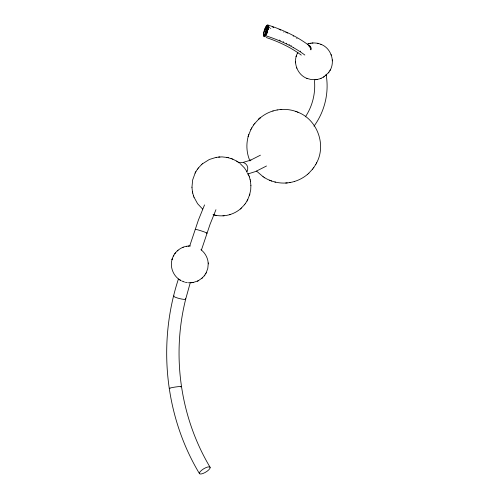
<?xml version="1.0" encoding="UTF-8"?>
<svg xmlns="http://www.w3.org/2000/svg" width="499" height="499" viewBox="0 0 499 499"><rect width="100%" height="100%" fill="white"/><g stroke="black" fill="none" stroke-linecap="round" stroke-linejoin="round"><path stroke-width="0.75" d="M265.237 36.196L264.308 35.897L264.433 34.967L266.491 32.51L267.252 32.753M268.175 29.042L267.271 28.742C267.077 30.183 264.551 29.56 265.356 28.306L267.408 25.854L268.256 26.123M265.175 34.462L265.281 33.714M265.362 33.121L265.505 32.242M265.774 31.2L265.705 31.718L267.046 32.161L267.121 31.643M264.308 35.897L266.36 33.445L266.491 32.51M265.225 29.241L267.277 26.79L267.408 25.854M267.327 28.206L266.31 29.672M185.69 299.157C171.488 355.525 180.264 417.432 210.148 467.357A6.2 1.965 -31.1 0 1 202.656 473.613A6.2 1.965 -31.1 0 1 201.527 470.339A6.2 1.965 -31.1 0 1 210.148 467.357M249.456 195.477L250.698 189.919L250.891 185.416M185.678 299.188L190.262 282.69M172.074 259.418C169.654 267.458 173.627 276.777 181.087 280.631M172.292 258.7C174.27 252.332 180.008 247.379 186.564 246.263M248.265 136.264C245.963 144.367 246.568 153.255 249.968 160.965M248.702 134.836L250.96 129.397M178.411 279.022C157.466 342.925 164.67 415.736 199.407 473.514M249.868 194.111L247.647 199.831M189.714 245.945L198.377 220.134L204.54 204.896M201.44 249.974L210.054 224.313L215.948 209.723M266.285 29.703L266.16 30.37L267.501 30.813L267.626 30.146M195.203 172.904L192.633 180.008L191.959 187.318M297.56 52.963C292.514 62.132 297.242 74.869 307.097 78.468M206.199 272.81L207.802 268.368L208.226 263.803M328.885 72.168C335.97 63.055 331.685 48.178 320.807 44.28M316.516 163.048C326.614 144.704 317.152 119.236 297.454 112.038M195.764 171.862L197.535 169.099M251.664 128.093L253.872 124.638M297.915 52.308L297.491 53.087M329.926 70.565L330.413 69.66M313.603 167.807L315.817 164.352M173.839 255.207L173.353 256.112M204.746 275.186L205.85 273.458M245.315 203.636L247.086 200.872M195.09 173.109L195.87 171.662M250.822 129.653L251.795 127.844M205.781 273.583L206.268 272.679M246.98 201.072L247.76 199.619M315.68 164.601L316.659 162.793M305.407 116.828C312.486 106.187 315.724 93.045 314.432 80.333M313.99 126.166C324.743 111.564 329.315 92.452 326.096 74.582M198.24 168.163L201.54 164.601M254.758 123.471L258.881 119.018M323.471 77.145L328.442 72.748M241.31 208.133L244.61 204.571M201.702 278.467L204.303 275.772M308.594 173.427L312.723 168.974M175.405 252.906L174.787 253.723M197.392 169.292L198.371 167.982M253.698 124.875L254.92 123.247M328.361 72.86L328.972 72.049M244.479 204.746L245.458 203.442M204.216 275.885L204.833 275.068M312.555 169.198L313.784 167.57M268.231 27.67L267.826 28.119L268.188 28.243M202.401 163.853L209.331 159.48L216.235 157.347M259.954 118.076C264.869 113.909 270.901 111.065 277.251 109.948M325.741 75.536L326.383 74.975M215.711 215.281C224.363 217.065 233.744 214.632 240.449 208.881M289.981 182.534C296.418 181.455 302.544 178.586 307.521 174.369M177.27 250.891L178.018 250.23M201.359 164.764L202.563 163.703M240.287 209.031L241.491 207.971M307.315 174.55L308.819 173.228M202.351 277.899L198.153 280.825L193.057 282.534M324.169 76.709L320.526 78.586L317.133 79.522M260.434 155.177L249.993 160.472L250.922 160.085L243.655 162.225M266.516 165.992L255.631 171.506L247.554 174.082M197.367 281.199L198.153 280.825M320.464 78.611L321.1 78.355M182.659 247.417L183.295 247.161M307.378 44.161C311.75 42.477 316.771 42.546 321.088 44.386M308.931 43.644L308.501 43.775M229.453 214.732L230.151 214.52M272.828 111.028L273.146 110.934M294.329 181.511L294.647 181.418M238.528 162.749L239.645 162.549M311.02 43.188L310.646 43.251M316.971 79.547L311.47 79.634L306.816 78.362M289.769 182.572C281.137 184.05 271.992 182.247 264.532 177.669M192.745 282.584L193.113 282.521M316.728 79.591L317.258 79.497M277.126 109.973C284.112 108.67 291.466 109.499 298.009 112.25M216.136 157.366L221.949 156.886L227.139 157.453M289.283 182.653L290.349 182.472M186.507 246.269L190.406 245.982M188.416 282.771L192.994 282.54M315.699 79.715L314.931 79.771M218.631 157.017L219.853 156.923M312.268 43.026L312.973 42.97M280.376 109.524L281.779 109.418M285.702 183.021L287.231 182.908M222.991 215.805L224.12 215.724M188.129 246.051L188.828 245.995M190.793 282.796L191.56 282.74M187.325 282.652L185.397 282.284M318.362 43.482L317.258 43.245M228.006 157.64L232.84 159.187L236.794 161.208M274.918 182.004L275.51 182.129M226.708 157.36L228.486 157.74M213.042 214.632L214.838 215.094M214.364 214.994L216.142 215.375M266.235 26.091L267.352 26.447M267.277 26.79L268.206 27.083M266.185 26.771L267.002 27.033M265.356 28.306L266.054 28.53M266.36 33.445L267.121 33.689M265.53 34.98L266.129 35.173M264.433 34.967L265.131 35.192M265.474 35.66C279.44 40.126 293.025 46.257 304.839 55.033M267.832 25.012A6.2 1.647 -72.4 0 1 266.11 34.587A6.2 1.647 -72.4 0 1 263.622 33.028A6.2 1.647 -72.4 0 1 267.832 25.012C282.796 29.784 297.304 36.471 309.829 46.051M183.757 281.798L184.568 282.06M267.127 28.755L268.468 29.198M265.948 30.901L267.289 31.343M265.53 32.198L266.871 32.641M266.173 37.487C278.598 41.685 290.699 47.255 301.259 55.121M181.873 281.024L183.495 281.698M231.112 158.526L231.53 158.682M295.851 111.42L296.369 111.62M232.397 159.019L232.84 159.187M269.466 180.195L270.021 180.407M271.107 180.825L271.624 181.025M279.446 40.088L280.282 40.45M283.17 41.723L283.575 41.91M286.357 43.226L286.75 43.413M289.071 44.579L289.451 44.773M290.948 45.565L291.316 45.758M256.58 171.12L263.291 176.871M237.786 161.844L239.14 162.793M179.459 279.64L180.326 280.195M236.601 161.09L237.986 161.975M263.035 176.715L264.769 177.819M300.279 51.116L300.604 51.328M200.879 249.662C205.07 252.793 207.809 257.765 208.183 262.979M240.25 163.672L244.398 167.882L246.943 171.6M202.6 209.056L197.592 203.717L193.999 197.174M247.629 172.854L248.851 175.554M331.405 55.458L331.068 54.547M296.5 67.29L296.836 68.195M249.307 176.789L250.155 179.759M192.695 192.976L193.543 195.945M248.814 175.448L249.344 176.896M193.5 195.839L194.036 197.286M250.423 181.043L250.897 185.528M191.953 187.206L192.427 191.691M250.13 179.646L250.448 181.156M192.402 191.579L192.72 193.088M295.583 62.862L295.533 61.895M332.322 59.886L332.371 60.853M208.177 262.911L208.233 263.871M310.821 49.613A6.2 3.905 -52.3 0 0 308.282 45.496A6.2 3.905 -52.3 0 1 310.883 49.869M308.993 46.557A5.321 3.35 -52.3 0 1 309.748 47.262M293.175 36.053A1.46 0.699 -0.9 0 1 293.518 36.14M285.771 32.728A1.466 0.717 -1.1 0 1 286.414 32.703M287.293 32.94A1.466 0.717 -1.1 0 1 287.549 33.171M279.084 29.641A1.466 0.736 -1.3 0 1 279.708 29.653M280.319 29.821A1.466 0.736 -1.3 0 1 280.719 30.177M272.204 26.871A1.466 0.749 -1.4 0 1 273.521 27.695M283.706 31.961A5.271 2.164 -66.1 0 1 283.887 32.111M293.649 47.592A5.271 2.769 -59.8 0 1 293.337 47.729M296.705 38.479A5.271 2.769 -59.8 0 1 296.961 38.61M269.298 26.915A5.271 1.497 -71.7 0 1 269.391 27.838M265.025 34.78A5.271 1.497 -71.7 0 1 266.366 29.329M270.732 28.281A5.271 1.497 -71.7 0 1 270.72 28.643M266.603 33.246A5.271 1.497 -71.7 0 1 267.919 29.31M169.966 388.534A6.2 0.48 -8.5 0 1 175.374 387.018A6.2 0.48 -8.5 0 1 180.794 386.918M185.354 298.72A6.2 0.942 14.1 0 1 179.615 298.602A6.2 0.942 14.1 0 1 174.032 295.926M195.327 229.496A6.2 0.405 17.9 0 1 202.001 231.131A6.2 0.405 17.9 0 1 206.28 233.133M239.314 162.986A6.2 5.894 90 0 1 246.712 172.149M263.79 33.838L263.784 33.863A5.321 1.41 -72.4 0 0 265.125 35.498A5.321 1.41 -72.4 0 0 267.645 29.666L267.926 27.894A5.321 1.41 -72.4 0 0 266.591 26.26A5.321 1.41 -72.4 0 0 264.071 32.086L263.79 33.813M296.475 55.545L296.175 56.53L296.475 55.545M172.33 258.569L172.03 259.555L172.33 258.569M248.776 134.562L248.184 136.539L248.776 134.562M260.16 117.895L258.657 119.217L260.16 117.895"/></g></svg>
